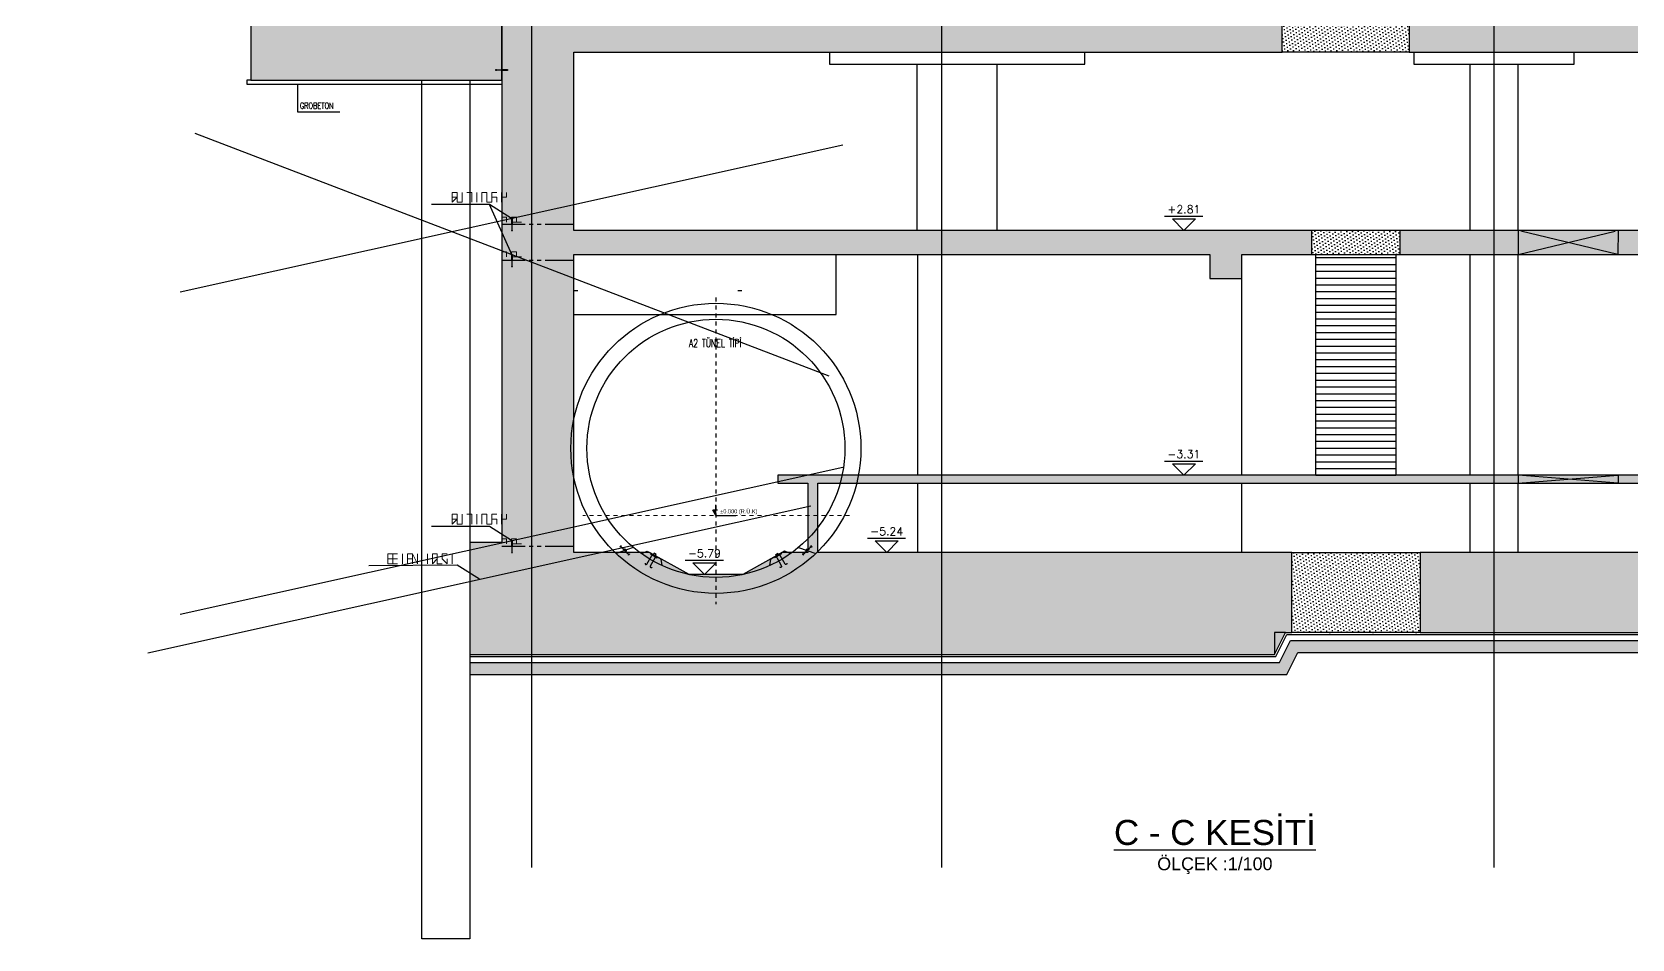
# Model space of a CAD drawing. Header units: inches. Extents: x 400392 to 401495, y 4543971 to 4544133.
# Drawn here: x 401042.52 to 401082.52, y 4543988.73 to 4544011.4 of the extents above; entities that cross this region are included whole.
import ezdxf
from ezdxf.enums import TextEntityAlignment as Align

# ---------------------------------------------------------------- set-up
doc = ezdxf.new("R2010")
doc.units = ezdxf.units.IN
doc.header["$MEASUREMENT"] = 0
for name, pattern in [('ACAD_ISO05W100', [33, 24, -3, 0, -3, 0, -3]), ('AKS', [3, 2.5, -0.25, 0, -0.25]), ('CIZGI', [0.4, 0.25, -0.15]), ('CONTINU', [0]), ('DASHDOT', [1, 0.5, -0.25, 0, -0.25]), ('DASHDOT2', [0.5, 0.25, -0.125, 0, -0.125]), ('Dot', [4, 0, -4]), ('HIDDEN', [0.375, 0.25, -0.125])]:
    doc.linetypes.add(name, pattern=pattern)
for name, color, linetype in [('aks prota', 2, 'AKS'), ('AXIS', 8, 'DASHDOT2'), ('görünüş prota', 4, 'Continuous'), ('inşaat derzi prota', 11, 'Continuous'), ('KALIP', 1, 'Continuous'), ('kesik prota', 2, 'CIZGI'), ('kesit prota', 1, 'Continuous'), ('kesit tarama prota', 252, 'Continuous'), ('KOT', 7, 'Continuous'), ('kot prota', 4, 'Continuous'), ('LINE V2', 7, 'Continuous'), ('merdiven prota', 2, 'Continuous'), ('not prota', 2, 'Continuous'), ('not çizgisi prota', 4, 'Continuous'), ('OLCU', 5, 'Continuous'), ('PRT-CST-rc_level', 6, 'Continuous'), ('PRT-CST-rc_levermark', 4, 'Continuous'), ('st_s_not yazısı', 6, 'Continuous'), ('st_s_not çizgisi', 4, 'CIZGI'), ('st_s_su tutucu', 2, 'Continuous'), ('st_s_ölçü', 4, 'Continuous'), ('t35 prota', 3, 'Continuous'), ('tplan prota', 7, 'Continuous'), ('WATER STOP_B', 5, 'Continuous')]:
    doc.layers.add(name, color=color, linetype=linetype)
doc.layers.add('PRT-Geo-Axis', color=12, linetype='DASHDOT', lineweight=18)
doc.layers.add('PRT-KD-kazik', color=172, linetype='Continuous', lineweight=25)
doc.styles.add('Arial', font='Arial.ttf')
doc.styles.add('NOT', font='romanstw.shx')
doc.styles.add('OLCU', font='romanstw.shx')
doc.styles.add('SIMPLXTW', font='simplxtw.shx', dxfattribs={"width": 0.6, "height": 125})
doc.styles.add('TEXT250', font='romanstw.shx', dxfattribs={"width": 0.8, "height": 25})
doc.styles.add('TUNNELCONSULT', font='Arial.ttf')
doc.dimstyles.new('1-50', dxfattribs={"dimtxt": 10, "dimasz": 4, "dimexe": 4, "dimexo": 8, "dimgap": 4, "dimtad": 1, "dimdec": 1, "dimrnd": 0.05, "dimzin": 9, "dimdsep": 46, "dimtxsty": 'OLCU', "dimblk1": 'OBLIQUE', "dimblk2": 'OBLIQUE', "dimsah": 1, "dimcen": 2, "dimdle": 4, "dimclrd": 4, "dimclre": 4, "dimclrt": 3, "dimadec": 1, "dimazin": 0, "dimtfac": 1, "dimtdec": 1, "dimtix": 1, "dimtmove": 2, "dimatfit": 3, "dimldrblk": 'OBLIQUE', "dimfxl": 1, "dimtvp": 1, "dimtolj": 1, "dimtzin": 1, "dimarcsym": 0})
pattern_1 = [(36, (401115.44459, 4543690.453005), (-0.014547592, 0.087543451), [0, -0.079375])]

# ---------------------------------------------------------------- blocks, each defined once
blk = doc.blocks.new('KOTK5')
at = {"layer": 'PRT-CST-rc_levermark'}
blk.add_line((217, 160), (-213, 160), dxfattribs=at)
blk.add_lwpolyline([(130, 130), (-130, 130), (0, 0)], close=True, dxfattribs=at)
at = {"layer": 'PRT-CST-rc_level', "style": 'OLCU'}
blk.add_attdef('000.00', text='', height=90, dxfattribs=at).set_placement((0, 193), align=Align.CENTER)
blk = doc.blocks.new('D')
at = {"layer": 'st_s_su tutucu', "linetype": 'CONTINU', "ltscale": 0.2}
for p, q in [((-39987.8, 52508.2), (-39992.6, 52508.2)), ((-39992.6, 52508.2), (-39992.6, 52507.4)), ((-39992.6, 52507.4), (-39990.6, 52506.1)), ((-39990.6, 52478.7), (-39991.9, 52478.7)), ((-39991.9, 52478.7), (-39991.9, 52477.7)), ((-39991.9, 52477.7), (-39990.6, 52477.7)), ((-39990.6, 52498.5), (-39991.5, 52498.5)), ((-39991.5, 52498.5), (-39991.5, 52497.9)), ((-39991.5, 52497.9), (-39990.6, 52497.9)), ((-39990.6, 52488.5), (-39991.5, 52488.5)), ((-39991.5, 52488.5), (-39991.5, 52487.9)), ((-39991.5, 52487.9), (-39990.6, 52487.9)), ((-39990.6, 52506.1), (-39990.6, 52498.5)), ((-39990.6, 52497.9), (-39990.6, 52488.5)), ((-39990.6, 52487.9), (-39990.6, 52478.7)), ((-39990.6, 52468.5), (-39990.6, 52477.7)), ((-39989.8, 52506.1), (-39987.8, 52507.4)), ((-39989.8, 52498.5), (-39989.8, 52506.1)), ((-39988.9, 52498.5), (-39989.8, 52498.5)), ((-39989.8, 52488.5), (-39989.8, 52497.9)), ((-39989.8, 52497.9), (-39988.9, 52497.9)), ((-39988.9, 52488.5), (-39989.8, 52488.5)), ((-39989.8, 52478.7), (-39989.8, 52487.9)), ((-39989.8, 52487.9), (-39988.9, 52487.9)), ((-39988.5, 52478.7), (-39989.8, 52478.7)), ((-39989.8, 52477.7), (-39988.5, 52477.7)), ((-39989.8, 52477.7), (-39989.8, 52468.5)), ((-39988.9, 52497.9), (-39988.9, 52498.5)), ((-39988.9, 52487.9), (-39988.9, 52488.5)), ((-39988.5, 52477.7), (-39988.5, 52478.7)), ((-39987.8, 52507.4), (-39987.8, 52508.2)), ((-39992.6, 52449), (-39990.6, 52450.3)), ((-39992.6, 52448.2), (-39992.6, 52449)), ((-39987.8, 52448.2), (-39992.6, 52448.2)), ((-39991.5, 52467.9), (-39991.5, 52468.5)), ((-39991.5, 52468.5), (-39990.6, 52468.5)), ((-39990.6, 52467.9), (-39991.5, 52467.9)), ((-39991.5, 52457.9), (-39991.5, 52458.5)), ((-39991.5, 52458.5), (-39990.6, 52458.5)), ((-39990.6, 52457.9), (-39991.5, 52457.9)), ((-39990.6, 52458.5), (-39990.6, 52467.9)), ((-39990.6, 52450.3), (-39990.6, 52457.9)), ((-39989.8, 52468.5), (-39988.9, 52468.5)), ((-39988.9, 52467.9), (-39989.8, 52467.9)), ((-39989.8, 52467.9), (-39989.8, 52458.5)), ((-39989.8, 52458.5), (-39988.9, 52458.5)), ((-39988.9, 52457.9), (-39989.8, 52457.9)), ((-39989.8, 52457.9), (-39989.8, 52450.3)), ((-39989.8, 52450.3), (-39987.8, 52449)), ((-39988.9, 52468.5), (-39988.9, 52467.9)), ((-39988.9, 52458.5), (-39988.9, 52457.9)), ((-39987.8, 52449), (-39987.8, 52448.2))]:
    blk.add_line(p, q, dxfattribs=at)
blk = doc.blocks.new('_Oblique')
at = {"layer": 'st_s_ölçü', "lineweight": -2}
blk.add_line((-0.5, -0.5), (0.5, 0.5), dxfattribs=at)
blk = doc.blocks.new('KESITKOT')
at = {"layer": 'KOT', "linetype": 'Continuous'}
h = blk.add_hatch(dxfattribs=at)
h.set_pattern_fill('ANSI31', color=5, scale=200, angle=45, style=0)
h.set_pattern_definition([(90, (63253.653, -35392.017), (25, 5e-15), [])])
h.paths.add_polyline_path([(-150, 260), (0, 260), (0, 0)])
at = {"layer": 'KOT', "color": 4, "linetype": 'Continuous'}
for p, q in [((75, 260), (-150, 260)), ((0, 0), (-150, 260)), ((0, 0), (0, 520)), ((0, 0), (1000, 0))]:
    blk.add_line(p, q, dxfattribs=at)
at = {"layer": 'KOT', "color": 7, "linetype": 'Continuous', "style": 'SIMPLXTW', "width": 0.7}
blk.add_attdef('%%P0.000', (216, 100), '', height=200, dxfattribs=at)
blk = doc.blocks.new('A$C05c5180b')
at = {"layer": 'AXIS', "color": 8, "linetype": 'DASHDOT', "ltscale": 3}
blk.add_line((909, 7722), (909, 60), dxfattribs=at)
at = {"layer": 'KALIP'}
for p, q in [((-1158, 1480), (-1585, 1325)), ((-955, 1324), (-806, 1383)), ((-806, 1383), (-459, 1183)), ((2624, 1383), (2278, 1183)), ((2774, 1324), (2624, 1383)), ((2977, 1480), (3404, 1325)), ((-435, 1024), (-459, 1183)), ((2254, 1024), (2278, 1183))]:
    blk.add_line(p, q, dxfattribs=at)
at = {"layer": 'KALIP', "elevation": 0}
for points in [[(-638, 1333), (-658, 1298), (-606, 1268), (-586, 1303)], [(2457, 1333), (2477, 1298), (2425, 1268), (2405, 1303)]]:
    blk.add_lwpolyline(points, close=True, dxfattribs=at)
at = {"layer": 'KALIP'}
for radius in [3625, 3225]:
    blk.add_circle((909, 3955), radius, dxfattribs=at)
at = {"layer": 'LINE V2', "color": 4, "elevation": 0}
for points in [[(-861, 1086, 1), (-818, 1061), (-696, 1274, -0.414214), (-668, 1281), (-616, 1251, -0.414214), (-609, 1224), (-731, 1011, 1), (-688, 986, -1)], [(2680, 1086, -1), (2637, 1061), (2514, 1274, 0.414214), (2487, 1281), (2435, 1251, 0.414214), (2428, 1224), (2550, 1011, -1), (2507, 986, 1)]]:
    blk.add_lwpolyline(points, format="xyb", dxfattribs=at)
for points in [[(-729, 1316), (-556, 1216), (-546, 1233), (-719, 1333)], [(2548, 1316), (2374, 1216), (2364, 1233), (2538, 1333)]]:
    blk.add_lwpolyline(points, close=True, dxfattribs=at)
at = {"layer": 'PRT-Geo-Axis', "linetype": 'DASHDOT', "ltscale": 3}
blk.add_line((4252, 2280), (-2415, 2280), dxfattribs=at)
at = {"layer": 'WATER STOP_B', "color": 3}
for points in [[(-1339, 1405, 0.57735), (-1339, 1408), (-1368, 1436, 0.57735), (-1371, 1435), (-1378, 1408, -0.57735), (-1381, 1407), (-1419, 1444), (-1424, 1439), (-1427, 1443), (-1422, 1447), (-1450, 1474), (-1454, 1469), (-1458, 1472), (-1453, 1477), (-1470, 1493), (-1488, 1490), (-1492, 1494), (-1467, 1520), (-1463, 1515), (-1466, 1498), (-1449, 1481), (-1444, 1486), (-1441, 1483), (-1445, 1478), (-1418, 1452), (-1414, 1457), (-1410, 1453), (-1415, 1448), (-1383, 1418, 0.57735), (-1380, 1419), (-1374, 1445, -0.57735), (-1370, 1446), (-1329, 1405, -0.57735), (-1330, 1402), (-1355, 1395, 0.57735), (-1356, 1392), (-1324, 1361), (-1320, 1366), (-1316, 1363), (-1321, 1358), (-1294, 1332), (-1289, 1337), (-1285, 1333), (-1290, 1328), (-1273, 1312), (-1255, 1316), (-1251, 1312), (-1276, 1286), (-1280, 1290), (-1277, 1308), (-1294, 1324), (-1299, 1319), (-1302, 1323), (-1298, 1327), (-1325, 1354), (-1330, 1349), (-1333, 1352), (-1328, 1357), (-1366, 1394, -0.57735), (-1366, 1397)], [(3158, 1405, -0.57735), (3157, 1408), (3186, 1436, -0.57735), (3190, 1435), (3196, 1408, 0.57735), (3200, 1407), (3238, 1444), (3242, 1439), (3246, 1443), (3241, 1447), (3268, 1474), (3273, 1469), (3277, 1472), (3272, 1477), (3289, 1493), (3307, 1490), (3311, 1494), (3286, 1520), (3282, 1515), (3285, 1498), (3268, 1481), (3263, 1486), (3260, 1483), (3264, 1478), (3237, 1452), (3232, 1457), (3229, 1453), (3234, 1448), (3202, 1418, -0.57735), (3199, 1419), (3193, 1445, 0.57735), (3189, 1446), (3148, 1405, 0.57735), (3148, 1402), (3174, 1395, -0.57735), (3174, 1392), (3143, 1361), (3138, 1366), (3135, 1363), (3140, 1358), (3112, 1332), (3108, 1337), (3104, 1333), (3109, 1328), (3092, 1312), (3074, 1316), (3070, 1312), (3095, 1286), (3099, 1290), (3096, 1308), (3113, 1324), (3118, 1319), (3121, 1323), (3117, 1327), (3144, 1354), (3148, 1349), (3152, 1352), (3147, 1357), (3185, 1394, 0.57735), (3184, 1397)]]:
    blk.add_lwpolyline(points, format="xyb", close=True, dxfattribs=at)
at = {"layer": 'OLCU'}
ref = blk.add_blockref('KESITKOT', (909, 2280), dxfattribs=dict(at, xscale=0.4999999999987873, yscale=0.4999999999987873, zscale=0.4999999999987873))
ref.add_attrib('%%P0.000', '%%P0.000 (R.Ü.K)', (1017, 2330), dxfattribs={"layer": 'KOT', "color": 1, "linetype": 'Continuous', "height": 100, "style": 'TUNNELCONSULT'})
at = {"layer": 'not prota', "style": 'TEXT250', "width": 0.7}
blk.add_text('A2 TÜNEL TİPİ', height=200, dxfattribs=at).set_placement((891, 6585), align=Align.MIDDLE_CENTER)

msp = doc.modelspace()

# ---------------------------------------------------------------- hatches: boundary and pattern name
at = {"layer": 'kesit tarama prota'}
h = msp.add_hatch(color=256, dxfattribs=at)
h.dxf.hatch_style = 1
h.paths.add_polyline_path([(401049.852, 4544033.793), (401053.396, 4544033.793), (401053.396, 4544037.993), (401053.048, 4544037.993), (401053.048, 4544034.993), (401047.998, 4544034.993), (401047.998, 4544010.203), (401054.272, 4544010.203), (401054.272, 4544011.903), (401049.852, 4544011.903), (401049.852, 4544027.193), (401053.473, 4544027.193), (401053.473, 4544027.693), (401049.852, 4544027.693)])
h = msp.add_hatch(color=256, dxfattribs=at)
h.dxf.hatch_style = 1
h.paths.add_polyline_path([(401055.673, 4544034.993), (401055.673, 4544037.993), (401055.303, 4544037.993), (401055.303, 4544033.793), (401083.972, 4544033.793), (401087.972, 4544033.793), (401095.472, 4544033.793), (401095.472, 4544027.693), (401076.949, 4544027.693), (401076.949, 4544027.193), (401095.472, 4544027.193), (401095.472, 4544019.733), (401089.572, 4544019.733), (401089.572, 4544021.233), (401076.949, 4544021.233), (401076.949, 4544020.733), (401085.972, 4544020.733), (401085.972, 4544020.033), (401086.572, 4544020.033), (401086.572, 4544020.733), (401089.072, 4544020.733), (401089.072, 4544019.233), (401095.472, 4544019.233), (401095.472, 4544011.903), (401076.949, 4544011.903), (401076.949, 4544010.903), (401086.572, 4544010.903), (401086.572, 4544011.303), (401095.172, 4544011.303), (401095.172, 4544006.443), (401076.722, 4544006.443), (401076.722, 4544005.843), (401095.172, 4544005.843), (401095.172, 4543998.393), (401093.281, 4543998.393), (401092.292, 4543997.843), (401090.952, 4543997.843), (401089.962, 4543998.393), (401089.321, 4543998.393), (401089.321, 4544000.123), (401090.072, 4544000.123), (401090.072, 4544000.323), (401061.172, 4544000.323), (401061.172, 4544000.123), (401061.921, 4544000.123), (401061.921, 4543998.393), (401061.281, 4543998.393), (401060.292, 4543997.843), (401058.952, 4543997.843), (401057.962, 4543998.393), (401056.072, 4543998.393), (401056.072, 4544005.843), (401071.972, 4544005.843), (401071.972, 4544005.243), (401072.772, 4544005.243), (401072.772, 4544005.843), (401074.522, 4544005.843), (401074.522, 4544006.443), (401056.073, 4544006.443), (401056.073, 4544010.903), (401073.773, 4544010.903), (401073.773, 4544011.903), (401072.905, 4544011.903), (401072.905, 4544014.203), (401073.4, 4544014.203), (401073.4, 4544014.603), (401065.489, 4544014.603), (401065.489, 4544014.203), (401072.534, 4544014.203), (401072.534, 4544011.903), (401064.278, 4544011.903), (401064.278, 4544014.603), (401057.083, 4544014.603), (401057.083, 4544014.203), (401057.578, 4544014.203), (401057.578, 4544011.903), (401054.272, 4544011.903), (401054.272, 4543998.645), (401053.472, 4543998.645), (401053.472, 4543995.843), (401073.585, 4543995.843), (401073.86, 4543996.393), (401074.022, 4543996.393), (401074.022, 4543998.393), (401062.171, 4543998.393), (401062.171, 4544000.123), (401089.071, 4544000.123), (401089.071, 4543998.393), (401077.222, 4543998.393), (401077.222, 4543996.393), (401089.444, 4543996.393), (401090.433, 4543995.843), (401092.81, 4543995.843), (401093.8, 4543995.843), (401097.772, 4543995.843), (401097.772, 4543998.393), (401096.972, 4543998.393), (401096.972, 4544034.993)])
h.paths.add_polyline_path([(401063.767, 4544014.203), (401063.767, 4544011.903), (401057.949, 4544011.903), (401057.949, 4544014.203)], flags=16)
h = msp.add_hatch(dxfattribs=at)
h.set_pattern_fill('DOTS', color=2, scale=0.05, angle=36)
h.set_pattern_definition(pattern_1)
h.paths.add_polyline_path([(401076.949, 4544011.903), (401073.773, 4544011.903), (401073.773, 4544010.903), (401076.949, 4544010.903)])
h = msp.add_hatch(dxfattribs=at)
h.set_pattern_fill('DOTS', color=2, scale=0.05, angle=36)
h.set_pattern_definition(pattern_1)
h.paths.add_polyline_path([(401076.722, 4544006.443), (401074.522, 4544006.443), (401074.522, 4544005.843), (401076.722, 4544005.843)])
h = msp.add_hatch(dxfattribs=at)
h.set_pattern_fill('DOTS', color=2, scale=0.05, angle=36)
h.set_pattern_definition(pattern_1)
h.paths.add_polyline_path([(401077.222, 4543998.393), (401074.022, 4543998.393), (401074.022, 4543996.393), (401077.222, 4543996.393)])
h = msp.add_hatch(dxfattribs=at)
h.set_pattern_fill('AR-CONC', color=253, scale=0.001)
h.set_pattern_definition([(50, (401274.66228, 4543690.453), (0.18218467, -0.015939086), [0.01905, -0.20955]), (355, (401274.66228, 4543690.453), (-0.03524342, 0.191056845), [0.01524, -0.16764058]), (100.451445, (401274.67747, 4543690.45168), (0.14694125, 0.17511775), [0.01619001, -0.178090245]), (46.1842, (401274.66228, 4543690.5038), (0.27107904, -0.04204233), [0.028575, -0.314325]), (96.63556, (401274.68487, 4543690.5003), (0.23740413, 0.24742612), [0.02428502, -0.2671356]), (351.18415, (401274.66228, 4543690.5038), (0.23740413, 0.24742612), [0.02285997, -0.25145973]), (21, (401274.68768, 4543690.4911), (0.15161439, -0.1022652), [0.01905, -0.20955]), (326, (401274.68768, 4543690.4911), (0.06180203, 0.18418797), [0.01524, -0.16764]), (71.451445, (401274.70032, 4543690.48258), (0.21341642, 0.08192277), [0.01619001, -0.17808994]), (37.5, (401274.662283, 4543690.453005), (0.003088603, 0.084555039), [0, -0.165608, 0, -0.17018, 0, -0.168275]), (7.5, (401274.66228, 4543690.453005), (0.066819663, 0.100180575), [0, -0.097028, 0, -0.161798, 0, -0.064135]), (327.5, (401274.60564, 4543690.453005), (0.135590595, -0.005728744), [0, -0.0635, 0, -0.19812, 0, -0.26289]), (317.5, (401274.58024, 4543690.453), (0.14812918, 0.02542649), [0, -0.08255, 0, -0.131572, 0, -0.18669])])
h.paths.add_polyline_path([(401058.381, 4543995.643), (401056.939, 4543995.645), (401053.472, 4543995.645), (401053.472, 4543995.345), (401056.861, 4543995.345), (401058.304, 4543995.343), (401073.894, 4543995.343), (401074.169, 4543995.893), (401089.314, 4543995.893), (401090.304, 4543995.343), (401092.94, 4543995.343), (401093.929, 4543995.343), (401097.772, 4543995.343), (401097.772, 4543995.643), (401093.852, 4543995.643), (401092.862, 4543995.643), (401090.381, 4543995.643), (401089.392, 4543996.193), (401073.984, 4543996.193), (401073.709, 4543995.643)])

# ---------------------------------------------------------------- linework, layer by layer
at = {"layer": 'aks prota', "ltscale": 10}
for p, q in [((401055.022, 4543990.518), (401055.022, 4544041.346)), ((401065.272, 4543990.518), (401065.272, 4544041.346)), ((401079.072, 4543990.518), (401079.072, 4544041.346))]:
    msp.add_line(p, q, dxfattribs=at)
at = {"layer": 'görünüş prota'}
for p, q in [((401064.654, 4544006.443), (401064.654, 4544010.603)), ((401066.654, 4544006.443), (401066.654, 4544010.603)), ((401078.472, 4544006.443), (401078.472, 4544010.603)), ((401079.672, 4544006.443), (401079.672, 4544010.603)), ((401062.623, 4544004.343), (401062.623, 4544005.843)), ((401064.672, 4544000.323), (401064.672, 4544005.843)), ((401072.772, 4544000.323), (401072.772, 4544005.843)), ((401078.472, 4544000.323), (401078.472, 4544005.843)), ((401079.672, 4544000.323), (401079.672, 4544005.843)), ((401064.672, 4543998.393), (401064.672, 4544000.123)), ((401072.772, 4543998.393), (401072.772, 4544000.123)), ((401078.472, 4543998.393), (401078.472, 4544000.123)), ((401079.672, 4543998.393), (401079.672, 4544000.123)), ((401073.616, 4543995.793), (401073.891, 4543996.343)), ((401073.891, 4543996.343), (401089.431, 4543996.343)), ((401053.472, 4543995.793), (401073.616, 4543995.793))]:
    msp.add_line(p, q, dxfattribs=at)
for points in [[(401062.463, 4544010.903), (401062.463, 4544010.603), (401068.844, 4544010.603), (401068.844, 4544010.903)], [(401076.949, 4544010.903), (401073.773, 4544010.903)], [(401077.072, 4544010.903), (401077.072, 4544010.603), (401081.072, 4544010.603), (401081.072, 4544010.903)], [(401047.998, 4544010.203), (401047.898, 4544010.203), (401047.898, 4544010.103)], [(401047.898, 4544010.103), (401054.272, 4544010.103)], [(401076.722, 4544006.443), (401074.522, 4544006.443)], [(401074.522, 4544005.843), (401076.722, 4544005.843)], [(401074.622, 4544000.323), (401074.622, 4544005.843)], [(401074.622, 4544005.763), (401076.622, 4544005.763)], [(401074.622, 4544005.593), (401076.622, 4544005.593)], [(401076.622, 4544005.843), (401076.622, 4544000.323)], [(401074.622, 4544005.423), (401076.622, 4544005.423)], [(401074.622, 4544005.253), (401076.622, 4544005.253)], [(401074.622, 4544005.083), (401076.622, 4544005.083)], [(401074.622, 4544004.913), (401076.622, 4544004.913)], [(401074.622, 4544004.743), (401076.622, 4544004.743)], [(401074.622, 4544004.573), (401076.622, 4544004.573)], [(401074.622, 4544004.403), (401076.622, 4544004.403)], [(401056.072, 4544004.343), (401062.623, 4544004.343)], [(401074.622, 4544004.233), (401076.622, 4544004.233)], [(401074.622, 4544004.063), (401076.622, 4544004.063)], [(401074.622, 4544003.893), (401076.622, 4544003.893)], [(401074.622, 4544003.723), (401076.622, 4544003.723)], [(401074.622, 4544003.553), (401076.622, 4544003.553)], [(401074.622, 4544003.383), (401076.622, 4544003.383)], [(401074.622, 4544003.213), (401076.622, 4544003.213)], [(401074.622, 4544003.043), (401076.622, 4544003.043)], [(401074.622, 4544002.873), (401076.622, 4544002.873)], [(401074.622, 4544002.703), (401076.622, 4544002.703)], [(401074.622, 4544002.533), (401076.622, 4544002.533)], [(401074.622, 4544002.363), (401076.622, 4544002.363)], [(401074.622, 4544002.193), (401076.622, 4544002.193)], [(401074.622, 4544002.023), (401076.622, 4544002.023)], [(401074.622, 4544001.853), (401076.622, 4544001.853)], [(401074.622, 4544001.683), (401076.622, 4544001.683)], [(401074.622, 4544001.513), (401076.622, 4544001.513)], [(401074.622, 4544001.343), (401076.622, 4544001.343)], [(401074.622, 4544001.173), (401076.622, 4544001.173)], [(401074.622, 4544001.003), (401076.622, 4544001.003)], [(401074.622, 4544000.833), (401076.622, 4544000.833)], [(401074.622, 4544000.663), (401076.622, 4544000.663)], [(401074.622, 4544000.493), (401076.622, 4544000.493)], [(401074.622, 4544000.323), (401076.622, 4544000.323)], [(401074.022, 4543998.393), (401077.222, 4543998.393)], [(401053.472, 4543996.645), (401053.472, 4543996.645), (401053.472, 4543996.145)], [(401053.472, 4543995.345), (401056.861, 4543995.345), (401058.304, 4543995.343), (401073.894, 4543995.343), (401074.169, 4543995.893), (401089.314, 4543995.893), (401090.304, 4543995.343), (401092.94, 4543995.343), (401093.929, 4543995.343), (401097.772, 4543995.343), (401097.772, 4543996.393), (401097.772, 4543996.393)], [(401077.222, 4543996.393), (401074.022, 4543996.393)], [(401053.472, 4543995.645), (401056.939, 4543995.645), (401058.381, 4543995.643), (401073.709, 4543995.643), (401073.984, 4543996.193), (401089.392, 4543996.193), (401090.381, 4543995.643), (401092.862, 4543995.643), (401093.852, 4543995.643), (401097.772, 4543995.643)]]:
    msp.add_lwpolyline(points, dxfattribs=at)
at = {"layer": 'görünüş prota', "color": 4, "linetype": 'Dot'}
msp.add_lwpolyline([(401056.072, 4544004.943), (401062.623, 4544004.943)], dxfattribs=at)
at = {"layer": 'inşaat derzi prota', "linetype": 'ACAD_ISO05W100', "ltscale": 0.03}
for points in [[(401056.072, 4544006.593), (401054.272, 4544006.593)], [(401056.072, 4544005.693), (401054.272, 4544005.693)], [(401056.072, 4543998.543), (401054.272, 4543998.543)]]:
    msp.add_lwpolyline(points, dxfattribs=at)
at = {"layer": 'kesik prota', "ltscale": 10}
msp.add_lwpolyline([(401073.86, 4543996.393), (401073.585, 4543996.393), (401073.585, 4543995.843)], dxfattribs=at)
at = {"layer": 'kesit prota'}
for points in [[(401053.048, 4544034.993), (401047.998, 4544034.993), (401047.998, 4544010.203), (401054.272, 4544010.203), (401054.272, 4544011.903), (401049.852, 4544011.903), (401049.852, 4544027.193), (401053.473, 4544027.193), (401053.473, 4544027.693), (401049.852, 4544027.693), (401049.852, 4544033.793), (401053.396, 4544033.793), (401053.396, 4544037.993), (401053.048, 4544037.993)], [(401054.272, 4544011.903), (401054.272, 4543998.645), (401053.472, 4543998.645), (401053.472, 4543995.843), (401073.585, 4543995.843), (401073.86, 4543996.393), (401074.022, 4543996.393), (401074.022, 4543998.393), (401062.171, 4543998.393), (401062.171, 4544000.123), (401089.071, 4544000.123)], [(401090.072, 4544000.323), (401061.172, 4544000.323), (401061.172, 4544000.123), (401061.921, 4544000.123), (401061.921, 4543998.393), (401061.281, 4543998.393), (401060.292, 4543997.843), (401058.952, 4543997.843), (401057.962, 4543998.393), (401056.072, 4543998.393), (401056.072, 4544005.843), (401071.972, 4544005.843), (401071.972, 4544005.243), (401072.772, 4544005.243), (401072.772, 4544005.843), (401074.522, 4544005.843), (401074.522, 4544006.443), (401056.073, 4544006.443), (401056.073, 4544010.903), (401073.773, 4544010.903), (401073.773, 4544011.903)], [(401095.472, 4544011.903), (401076.949, 4544011.903), (401076.949, 4544010.903), (401086.572, 4544010.903)], [(401047.998, 4544010.203), (401054.272, 4544010.203)], [(401095.172, 4544006.443), (401076.722, 4544006.443), (401076.722, 4544005.843), (401095.172, 4544005.843)], [(401089.071, 4543998.393), (401077.222, 4543998.393), (401077.222, 4543996.393), (401089.444, 4543996.393)]]:
    msp.add_lwpolyline(points, dxfattribs=at)
at = {"layer": 'merdiven prota', "linetype": 'HIDDEN', "ltscale": 10}
for points in [[(401079.672, 4544006.443), (401079.672, 4544005.843), (401082.172, 4544006.443), (401082.171, 4544005.843), (401079.672, 4544006.443)], [(401079.672, 4544000.323), (401079.672, 4544000.123), (401082.172, 4544000.323), (401082.172, 4544000.123), (401079.672, 4544000.323)]]:
    msp.add_lwpolyline(points, dxfattribs=at)
at = {"layer": 'PRT-KD-kazik', "color": 3}
msp.add_lwpolyline([(401053.472, 4544010.203), (401053.472, 4543988.733), (401052.272, 4543988.733), (401052.272, 4544010.203)], dxfattribs=at)
at = {"layer": 'st_s_not çizgisi', "linetype": 'CONTINU'}
msp.add_lwpolyline([(401049.162, 4544010.103), (401049.162, 4544009.408), (401050.218, 4544009.408)], dxfattribs=at)
at = {"layer": 'st_s_ölçü', "color": 6, "lineweight": 0}
for points in [[(401053.15, 4544007.395), (401053.027, 4544007.395), (401053.027, 4544007.271), (401053.15, 4544007.271), (401053.027, 4544007.147), (401053.027, 4544007.271)], [(401053.15, 4544007.395), (401053.15, 4544007.271), (401053.15, 4544007.147), (401053.274, 4544007.147), (401053.274, 4544007.271), (401053.274, 4544007.395)], [(401053.398, 4544007.395), (401053.522, 4544007.395)], [(401053.522, 4544007.395), (401053.522, 4544007.147)], [(401053.769, 4544007.395), (401053.769, 4544007.147)], [(401053.769, 4544007.395), (401053.893, 4544007.395)], [(401053.893, 4544007.395), (401053.893, 4544007.271), (401053.893, 4544007.147), (401054.017, 4544007.147), (401054.017, 4544007.271), (401054.017, 4544007.395)], [(401054.14, 4544007.395), (401054.017, 4544007.395), (401054.017, 4544007.271), (401054.14, 4544007.271), (401054.14, 4544007.147), (401054.14, 4544007.271)], [(401054.264, 4544007.395), (401054.264, 4544007.271), (401054.264, 4544007.147), (401054.264, 4544007.271), (401054.388, 4544007.271), (401054.388, 4544007.395)], [(401054.388, 4544006.776), (401054.264, 4544006.776), (401054.388, 4544006.776), (401054.388, 4544006.652)], [(401054.388, 4544005.91), (401054.264, 4544005.91), (401054.388, 4544005.91), (401054.388, 4544005.786)], [(401053.15, 4543999.35), (401053.027, 4543999.35), (401053.027, 4543999.227), (401053.15, 4543999.227), (401053.027, 4543999.103), (401053.027, 4543999.227)], [(401053.15, 4543999.35), (401053.15, 4543999.227), (401053.15, 4543999.103), (401053.274, 4543999.103), (401053.274, 4543999.227), (401053.274, 4543999.35)], [(401053.398, 4543999.35), (401053.522, 4543999.35)], [(401053.522, 4543999.35), (401053.522, 4543999.103)], [(401053.769, 4543999.35), (401053.769, 4543999.103)], [(401053.769, 4543999.35), (401053.893, 4543999.35)], [(401053.893, 4543999.35), (401053.893, 4543999.227), (401053.893, 4543999.103), (401054.017, 4543999.103), (401054.017, 4543999.227), (401054.017, 4543999.35)], [(401054.14, 4543999.35), (401054.017, 4543999.35), (401054.017, 4543999.227), (401054.14, 4543999.227), (401054.14, 4543999.103), (401054.14, 4543999.227)], [(401054.264, 4543999.35), (401054.264, 4543999.227), (401054.264, 4543999.103), (401054.264, 4543999.227), (401054.388, 4543999.227), (401054.388, 4543999.35)], [(401051.418, 4543998.113), (401051.418, 4543998.36), (401051.542, 4543998.36), (401051.542, 4543998.236), (401051.418, 4543998.236)], [(401051.542, 4543998.113), (401051.542, 4543998.36), (401051.665, 4543998.36)], [(401051.789, 4543998.36), (401051.789, 4543998.113)], [(401052.037, 4543998.113), (401052.037, 4543998.36), (401052.16, 4543998.113), (401052.16, 4543998.36)], [(401052.655, 4543998.36), (401052.655, 4543998.113), (401052.779, 4543998.113)], [(401052.903, 4543998.36), (401052.779, 4543998.36), (401052.779, 4543998.236), (401052.903, 4543998.113), (401052.903, 4543998.236)], [(401054.388, 4543998.732), (401054.264, 4543998.732), (401054.388, 4543998.732), (401054.388, 4543998.608)], [(401051.542, 4543998.236), (401051.542, 4543998.113), (401051.418, 4543998.113)], [(401051.542, 4543998.236), (401051.665, 4543998.236)], [(401051.542, 4543998.113), (401051.665, 4543998.113)]]:
    msp.add_lwpolyline(points, dxfattribs=at)
for points in [[(401053.645, 4544007.395), (401053.645, 4544007.271), (401053.645, 4544007.147), (401053.645, 4544007.271), (401053.645, 4544007.395)], [(401054.512, 4544006.652), (401054.512, 4544006.776), (401054.635, 4544006.776), (401054.635, 4544006.652), (401054.512, 4544006.652)], [(401054.759, 4544006.652), (401054.635, 4544006.652), (401054.759, 4544006.652)], [(401054.512, 4544005.786), (401054.512, 4544005.91), (401054.635, 4544005.91), (401054.635, 4544005.786), (401054.512, 4544005.786)], [(401054.759, 4544005.786), (401054.635, 4544005.786), (401054.759, 4544005.786)], [(401053.645, 4543999.35), (401053.645, 4543999.227), (401053.645, 4543999.103), (401053.645, 4543999.227), (401053.645, 4543999.35)], [(401051.913, 4543998.36), (401051.913, 4543998.236), (401051.913, 4543998.113), (401051.913, 4543998.236), (401052.037, 4543998.236), (401052.037, 4543998.36), (401051.913, 4543998.36)], [(401052.408, 4543998.113), (401052.408, 4543998.36), (401052.408, 4543998.236), (401052.408, 4543998.113)], [(401052.532, 4543998.36), (401052.532, 4543998.236), (401052.532, 4543998.113), (401052.655, 4543998.236), (401052.655, 4543998.36), (401052.532, 4543998.36)], [(401053.027, 4543998.36), (401053.027, 4543998.236), (401053.027, 4543998.113), (401053.027, 4543998.236), (401053.027, 4543998.36)], [(401054.512, 4543998.608), (401054.512, 4543998.732), (401054.635, 4543998.732), (401054.635, 4543998.608), (401054.512, 4543998.608)], [(401054.759, 4543998.608), (401054.635, 4543998.608), (401054.759, 4543998.608)]]:
    msp.add_lwpolyline(points, close=True, dxfattribs=at)

# ---------------------------------------------------------------- block references
at = {"layer": 'kesit prota', "xscale": 0.001, "yscale": 0.001, "zscale": 0.001}
msp.add_blockref('A$C05c5180b', (401058.712, 4543997.042), dxfattribs=at)
at = {"layer": 'kot prota', "linetype": 'CONTINU', "ltscale": 0.1}
ref = msp.add_blockref('KOTK5', (401071.32, 4544006.443), dxfattribs=dict(at, xscale=-0.002222222222222222, yscale=0.002222222222222221, zscale=0.002222222222222222, rotation=359.9999999999409))
ref.add_attrib('000.00', '+2.81', dxfattribs={"layer": 'PRT-CST-rc_level', "height": 0.2, "style": 'OLCU'}).set_placement((401071.32, 4544006.872), align=Align.CENTER)
ref = msp.add_blockref('KOTK5', (401071.32, 4544000.323), dxfattribs=dict(at, xscale=-0.002222222222222222, yscale=0.002222222222222221, zscale=0.002222222222222222, rotation=359.9999999999409))
ref.add_attrib('000.00', '-3.31', dxfattribs={"layer": 'PRT-CST-rc_level', "height": 0.2, "style": 'OLCU'}).set_placement((401071.32, 4544000.752), align=Align.CENTER)
ref = msp.add_blockref('KOTK5', (401063.891, 4543998.393), dxfattribs=dict(at, xscale=-0.002222222222222222, yscale=0.002222222222222221, zscale=0.002222222222222222, rotation=359.9999999999409))
ref.add_attrib('000.00', '-5.24', dxfattribs={"layer": 'PRT-CST-rc_level', "height": 0.2, "style": 'OLCU'}).set_placement((401063.891, 4543998.822), align=Align.CENTER)
ref = msp.add_blockref('KOTK5', (401059.335, 4543997.843), dxfattribs=dict(at, xscale=-0.002222222222222222, yscale=0.002222222222222221, zscale=0.002222222222222222, rotation=359.9999999999409))
ref.add_attrib('000.00', '-5.79', dxfattribs={"layer": 'PRT-CST-rc_level', "height": 0.2, "style": 'OLCU'}).set_placement((401059.335, 4543998.272), align=Align.CENTER)
at = {"layer": 'st_s_ölçü', "xscale": 0.004999999999999998, "yscale": 0.004999999999999998, "zscale": 0.004999999999999998}
for p, rotation in [((400791.881, 4543810.502), 270.0000004130123), ((400854.571, 4544268.984), 180.0000000000342), ((400854.571, 4544268.084), 180.0000000000342), ((400854.571, 4544260.934), 180.0000000000342)]:
    msp.add_blockref('D', p, dxfattribs=dict(at, rotation=rotation))

# ---------------------------------------------------------------- texts
at = {"layer": 'st_s_not yazısı', "ltscale": 0.05, "style": 'NOT', "width": 0.8}
msp.add_text('GROBETON', height=0.15, dxfattribs=at).set_placement((401049.22, 4544009.561), align=Align.MIDDLE_LEFT)
at = {"layer": 't35 prota', "style": 'Arial'}
msp.add_text('ÖLÇEK :1/100', height=0.32, dxfattribs=at).set_placement((401072.094, 4543990.598), align=Align.MIDDLE)
at = {"layer": 'tplan prota', "style": 'Arial'}
msp.add_text('%%UC - C KESİTİ', height=0.625, dxfattribs=at).set_placement((401072.094, 4543991.473), align=Align.MIDDLE)

# ---------------------------------------------------------------- leaders
at = {"layer": 'not çizgisi prota'}
for points in [[(401054.516, 4544005.843), (401053.958, 4544007.093), (401052.519, 4544007.093)], [(401054.509, 4544006.742), (401053.958, 4544007.093), (401052.507, 4544007.093)], [(401054.509, 4543998.692), (401053.958, 4543999.043), (401052.507, 4543999.043)], [(401053.707, 4543997.723), (401053.156, 4543998.074), (401050.942, 4543998.062)]]:
    msp.add_leader(points, dimstyle='1-50', override={"dimasz": 12, "dimgap": 4, "dimtad": 0}, dxfattribs=at)

doc.saveas('drawing.dxf')
